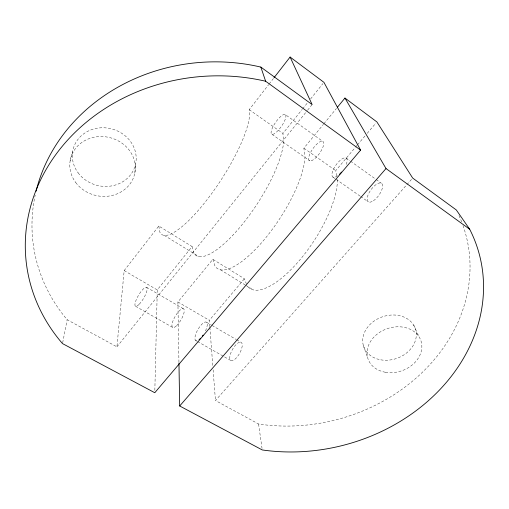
<?xml version="1.0" encoding="UTF-8"?>
<svg xmlns="http://www.w3.org/2000/svg" width="509" height="509" viewBox="0 0 509 509"><rect width="100%" height="100%" fill="white"/><g stroke="black" fill="none" stroke-linecap="round" stroke-linejoin="round"><path stroke-width="0.38" stroke-dasharray="2.54 1.91" d="M154.838 390.352L157.275 289.926L192.103 246.541L158.795 226.041L124.177 270.597L116.924 346.833L67.163 319.716A179.543 159.673 -5.6 0 1 35.204 195.106M134.834 173.035L135.699 163.548M62.658 342.824L67.163 319.716M70.121 160.882L72.653 151.574M158.795 226.041L159.96 232.448A77.489 19.794 -56.9 0 0 206.648 200.222A77.489 19.794 -56.9 0 0 249.295 117.942L249.219 109.664L268.682 84.609M269.172 83.985L273.549 78.348M192.103 246.541L193.897 253.247A76.172 22.86 -56.8 0 0 242.933 223.61A76.172 22.86 -56.8 0 0 283.64 141.986L282.928 133.415L302.193 109.416M302.683 108.799L307.627 102.646M310.592 98.95L322.941 83.571M116.924 346.833L307.15 110.752M307.646 110.135L312.132 104.574M178.945 362.313L177.908 301.971L212.851 259.316L244.415 278.754L246.337 283.748M212.851 259.316L215.027 266.201A75.351 24.706 -56.7 0 0 265.463 238.136A75.351 24.706 -56.7 0 0 304.986 156.937L303.892 148.183L323.419 124.342M323.921 123.732L336.443 108.449M209.803 326.6L209.326 320.307L244.415 278.754M336.704 175.879L335.736 170.617L355.034 147.769M355.543 147.165L357.064 145.364M357.572 144.76L365.188 135.744M367.224 133.339L375.858 123.114M463.005 225.532A171.425 145.714 -14.6 0 1 422.769 371.939A171.425 145.714 -14.6 0 1 258.572 424.01L215.46 400.519L406.367 185.212M406.888 184.614L412.163 178.672M195.501 340.368L196.875 341.151M197.562 341.545L230.52 360.321M135.566 306.284L172.767 327.478M146.497 287.28L183.348 308.728M206.629 322.292L211.407 325.066M212.088 325.467L235.96 339.357M236.64 339.757L241.419 342.532A10.466 4.072 -60.5 0 1 236.017 358.253A10.466 4.072 -60.5 0 1 230.577 353.583A10.466 4.072 -60.5 0 1 241.419 342.532M124.177 270.597L157.275 289.926M177.908 301.971L209.326 320.307M164.235 235.355L198.86 256.568M220.403 269.77L245.122 284.919M245.79 285.326L253.145 289.831M272.035 134.376L309.841 160.844M332.924 177.087L335.495 178.888M336.144 179.34L359.971 196.022M360.614 196.468L368.344 201.882M249.219 109.664L282.928 133.415M303.892 148.183L335.736 170.617M346.056 157.975L349.899 160.723M350.542 161.181L375.534 179.06M376.176 179.518L381.298 183.189M285.651 114.837A11.993 3.531 -55.1 0 1 276.718 131.876A11.993 3.531 -55.1 0 1 273.142 126.385A11.993 3.531 -55.1 0 1 285.651 114.837L323.323 141.776A11.758 4.053 -54.7 0 1 314.785 158.649A11.758 4.053 -54.7 0 1 310.465 152.681A11.758 4.053 -54.7 0 1 323.323 141.776M413.626 325.028L419.123 336.926M363.35 345.554L367.689 357.821M258.572 424.01L262.04 448.378M209.867 327.382L212.87 366.703M213.112 369.846L215.46 400.519M337.569 175.828A11.612 4.371 -54.4 0 1 332.472 171.686A11.612 4.371 -54.4 0 1 343.289 158.242A11.612 4.371 -54.4 0 1 345.656 165.775M196.379 340.769A10.651 3.678 -60.1 0 1 197.059 331.117A10.651 3.678 -60.1 0 1 205.776 321.955A10.651 3.678 -60.1 0 1 205.184 331.512M337.397 179.632A74.104 27.429 -56.6 0 1 299.642 260.163A74.104 27.429 -56.6 0 1 247.158 285.893M458.991 215.536A171.425 145.714 -14.6 0 1 462.223 223.368M373.39 200.769A11.389 4.823 -54 0 0 382.208 184.086A11.389 4.823 -54 0 0 369.031 192.835A11.389 4.823 -54 0 0 373.39 200.769M385.415 372.264A27.97 22.281 -19.1 0 0 421.382 342.315A27.97 22.281 -19.1 0 0 376.545 334.623A27.97 22.281 -19.1 0 0 385.415 372.264M380.764 359.831A27.352 21.989 -19.3 0 0 415.853 330.347A27.352 21.989 -19.3 0 0 371.939 322.706A27.352 21.989 -19.3 0 0 380.764 359.831M75.733 182.546A32.932 29.764 13.2 0 0 132.283 180.307A32.932 29.764 13.2 0 0 99.669 136.565A32.932 29.764 13.2 0 0 75.733 182.546M78.106 172.831A32.105 29.153 14 0 0 133.212 170.674A32.105 29.153 14 0 0 101.456 127.784A32.105 29.153 14 0 0 78.106 172.831M139.237 304.217A10.975 2.959 -59.4 0 0 147.044 287.859A10.975 2.959 -59.4 0 0 136.902 298.312A10.975 2.959 -59.4 0 0 139.237 304.217M176.668 325.614A10.772 3.404 -59.8 0 0 184.003 309.357A10.772 3.404 -59.8 0 0 173.614 319.378A10.772 3.404 -59.8 0 0 176.668 325.614"/><path stroke-width="0.76" d="M274.039 77.718L290.098 57.053L323.928 82.337L360.588 150.11L154.781 392.725L62.505 343.594A188.126 165.183 -5.9 0 1 58.821 150.581A188.126 165.183 -5.9 0 1 265.634 81.236L360.588 150.11M337.442 107.221L344.956 98.052L376.87 121.912L412.691 178.074L456.293 209.943L469.692 229.247A179.225 150.085 -14.4 0 1 440.533 388.914A179.225 150.085 -14.4 0 1 262.262 449.95L179.69 405.985L178.958 363.108M179.69 405.985L386.013 168.555L344.956 98.052M386.013 168.555L469.692 229.247M36.082 191.269A179.543 159.673 -5.6 0 1 260.85 67.093L312.132 104.574L290.098 57.053M260.85 67.093L265.634 81.236M341.558 172.067A11.612 4.371 -54.4 0 1 339.56 174.18M203.066 335.138A10.651 3.678 -60.1 0 1 202.27 336.245M200.641 338.18A10.651 3.678 -60.1 0 1 199.038 339.637"/></g></svg>
